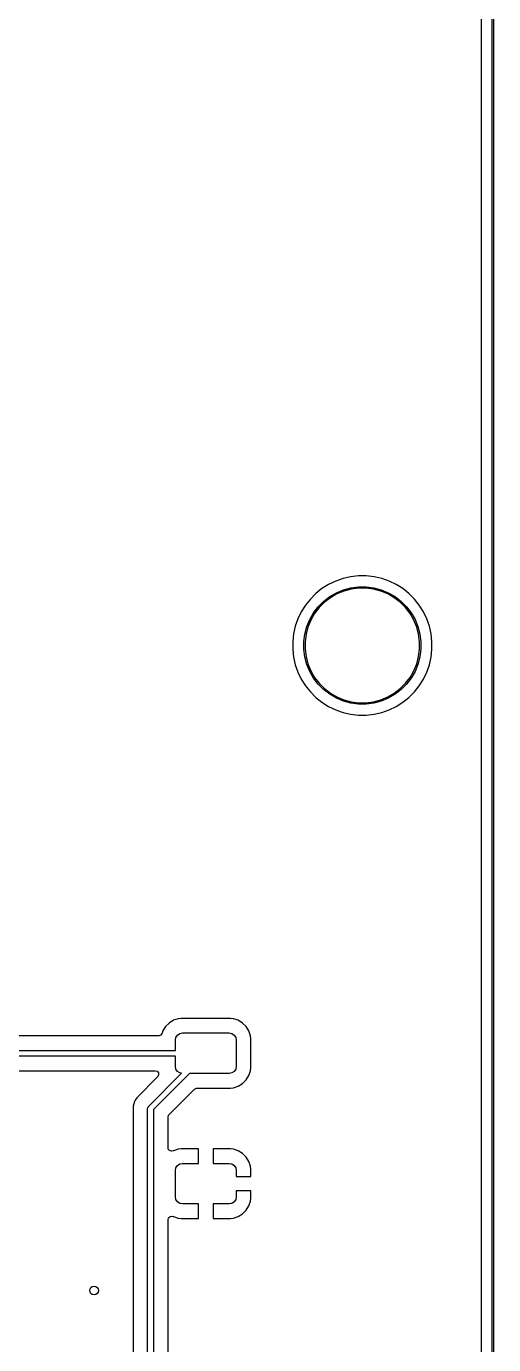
# Model space of a CAD drawing. Header units: inches. Extents: x 6.55 to 9.8, y -8.74 to -3.15.
# Drawn here: x 9.17 to 9.804, y -6.904 to -5.114 of the extents above; entities that cross this region are included whole.
import ezdxf

# ---------------------------------------------------------------- set-up
doc = ezdxf.new("R2010")
doc.units = ezdxf.units.IN
doc.header["$MEASUREMENT"] = 0
doc.layers.add('Edge.Cuts', color=254, linetype='CONTINUOUS', true_color=0xd0d2cd)

msp = doc.modelspace()

# ---------------------------------------------------------------- linework, layer by layer
at = {"layer": 'Edge.Cuts', "linetype": 'CONTINUOUS'}
for p, q in [((9.8022, -8.7392), (9.8022, -3.1506)), ((9.8041, -3.1496), (9.8041, -8.7402)), ((9.7874, -3.1703), (9.7874, -8.7195)), ((9.7874, -3.1703), (9.7874, -8.7195)), ((9.7874, -3.1703), (9.7874, -8.7195)), ((9.7874, -3.1703), (9.7874, -8.7195)), ((9.5802, -5.8719), (9.5712, -5.8775)), ((9.5802, -5.8719), (9.5712, -5.8775)), ((9.5802, -5.8719), (9.5712, -5.8775)), ((9.5802, -5.8719), (9.5712, -5.8775)), ((9.5898, -5.8673), (9.5802, -5.8719)), ((9.5898, -5.8673), (9.5802, -5.8719)), ((9.5898, -5.8673), (9.5802, -5.8719)), ((9.5898, -5.8673), (9.5802, -5.8719)), ((9.5998, -5.8638), (9.5898, -5.8673)), ((9.5998, -5.8638), (9.5898, -5.8673)), ((9.5998, -5.8638), (9.5898, -5.8673)), ((9.5998, -5.8638), (9.5898, -5.8673)), ((9.6101, -5.8614), (9.5998, -5.8638)), ((9.6101, -5.8614), (9.5998, -5.8638)), ((9.6101, -5.8614), (9.5998, -5.8638)), ((9.6101, -5.8614), (9.5998, -5.8638)), ((9.5998, -5.8638), (9.5998, -5.8638)), ((9.5998, -5.8638), (9.5998, -5.8638)), ((9.5998, -5.8638), (9.5998, -5.8638)), ((9.5998, -5.8638), (9.5998, -5.8638)), ((9.6207, -5.8602), (9.6101, -5.8614)), ((9.6207, -5.8602), (9.6101, -5.8614)), ((9.6207, -5.8602), (9.6101, -5.8614)), ((9.6207, -5.8602), (9.6101, -5.8614)), ((9.6101, -5.8614), (9.6101, -5.8614)), ((9.6101, -5.8614), (9.6101, -5.8614)), ((9.6101, -5.8614), (9.6101, -5.8614)), ((9.6101, -5.8614), (9.6101, -5.8614)), ((9.6313, -5.8602), (9.6207, -5.8602)), ((9.6207, -5.8602), (9.6207, -5.8602)), ((9.6313, -5.8602), (9.6207, -5.8602)), ((9.6207, -5.8602), (9.6207, -5.8602)), ((9.6313, -5.8602), (9.6207, -5.8602)), ((9.6207, -5.8602), (9.6207, -5.8602)), ((9.6313, -5.8602), (9.6207, -5.8602)), ((9.6207, -5.8602), (9.6207, -5.8602)), ((9.6418, -5.8614), (9.6313, -5.8602)), ((9.6313, -5.8602), (9.6313, -5.8602)), ((9.6418, -5.8614), (9.6313, -5.8602)), ((9.6313, -5.8602), (9.6313, -5.8602)), ((9.6418, -5.8614), (9.6313, -5.8602)), ((9.6313, -5.8602), (9.6313, -5.8602)), ((9.6418, -5.8614), (9.6313, -5.8602)), ((9.6313, -5.8602), (9.6313, -5.8602)), ((9.6444, -5.862), (9.6418, -5.8614)), ((9.6418, -5.8614), (9.6418, -5.8614)), ((9.6418, -5.8614), (9.6418, -5.8614)), ((9.6444, -5.862), (9.6418, -5.8614)), ((9.6418, -5.8614), (9.6418, -5.8614)), ((9.6418, -5.8614), (9.6418, -5.8614)), ((9.6444, -5.862), (9.6418, -5.8614)), ((9.6418, -5.8614), (9.6418, -5.8614)), ((9.6418, -5.8614), (9.6418, -5.8614)), ((9.6444, -5.862), (9.6418, -5.8614)), ((9.6418, -5.8614), (9.6418, -5.8614)), ((9.6418, -5.8614), (9.6418, -5.8614)), ((9.6522, -5.8638), (9.6444, -5.862)), ((9.6522, -5.8638), (9.6444, -5.862)), ((9.6522, -5.8638), (9.6444, -5.862)), ((9.6522, -5.8638), (9.6444, -5.862)), ((9.6622, -5.8673), (9.6522, -5.8638)), ((9.6522, -5.8638), (9.6522, -5.8638)), ((9.6622, -5.8673), (9.6522, -5.8638)), ((9.6522, -5.8638), (9.6522, -5.8638)), ((9.6622, -5.8673), (9.6522, -5.8638)), ((9.6522, -5.8638), (9.6522, -5.8638)), ((9.6622, -5.8673), (9.6522, -5.8638)), ((9.6522, -5.8638), (9.6522, -5.8638)), ((9.6718, -5.8719), (9.6622, -5.8673)), ((9.6718, -5.8719), (9.6622, -5.8673)), ((9.6718, -5.8719), (9.6622, -5.8673)), ((9.6718, -5.8719), (9.6622, -5.8673)), ((9.6808, -5.8775), (9.6718, -5.8719)), ((9.6718, -5.8719), (9.6718, -5.8719)), ((9.6808, -5.8775), (9.6718, -5.8719)), ((9.6718, -5.8719), (9.6718, -5.8719)), ((9.6808, -5.8775), (9.6718, -5.8719)), ((9.6718, -5.8719), (9.6718, -5.8719)), ((9.6808, -5.8775), (9.6718, -5.8719)), ((9.6718, -5.8719), (9.6718, -5.8719)), ((9.5629, -5.8841), (9.5554, -5.8917)), ((9.5629, -5.8841), (9.5554, -5.8917)), ((9.5629, -5.8841), (9.5554, -5.8917)), ((9.5629, -5.8841), (9.5554, -5.8917)), ((9.5712, -5.8775), (9.5629, -5.8841)), ((9.5712, -5.8775), (9.5629, -5.8841)), ((9.5712, -5.8775), (9.5629, -5.8841)), ((9.5712, -5.8775), (9.5629, -5.8841)), ((9.5734, -5.8948), (9.5817, -5.8884)), ((9.5827, -5.8899), (9.5746, -5.8961)), ((9.5817, -5.8884), (9.5907, -5.8832)), ((9.5915, -5.8848), (9.5827, -5.8899)), ((9.5907, -5.8832), (9.6004, -5.8792)), ((9.6009, -5.8809), (9.5915, -5.8848)), ((9.6004, -5.8792), (9.6104, -5.8765)), ((9.6108, -5.8783), (9.6009, -5.8809)), ((9.6104, -5.8765), (9.6208, -5.8752)), ((9.6209, -5.877), (9.6108, -5.8783)), ((9.6208, -5.8752), (9.6312, -5.8752)), ((9.6311, -5.877), (9.6209, -5.877)), ((9.6412, -5.8783), (9.6311, -5.877)), ((9.6312, -5.8752), (9.6415, -5.8765)), ((9.651, -5.8809), (9.6412, -5.8783)), ((9.6415, -5.8765), (9.6516, -5.8792)), ((9.6604, -5.8848), (9.651, -5.8809)), ((9.6516, -5.8792), (9.6612, -5.8832)), ((9.6693, -5.8899), (9.6604, -5.8848)), ((9.6612, -5.8832), (9.6703, -5.8884)), ((9.6774, -5.8961), (9.6693, -5.8899)), ((9.6703, -5.8884), (9.6786, -5.8948)), ((9.6891, -5.8841), (9.6808, -5.8775)), ((9.6891, -5.8841), (9.6808, -5.8775)), ((9.6891, -5.8841), (9.6808, -5.8775)), ((9.6891, -5.8841), (9.6808, -5.8775)), ((9.6966, -5.8917), (9.6891, -5.8841)), ((9.6966, -5.8917), (9.6891, -5.8841)), ((9.6966, -5.8917), (9.6891, -5.8841)), ((9.6966, -5.8917), (9.6891, -5.8841)), ((9.5488, -5.8999), (9.5431, -5.9089)), ((9.5488, -5.8999), (9.5431, -5.9089)), ((9.5488, -5.8999), (9.5431, -5.9089)), ((9.5488, -5.8999), (9.5431, -5.9089)), ((9.5554, -5.8917), (9.5488, -5.8999)), ((9.5554, -5.8917), (9.5488, -5.8999)), ((9.5554, -5.8917), (9.5488, -5.8999)), ((9.5554, -5.8917), (9.5488, -5.8999)), ((9.5597, -5.9104), (9.566, -5.9022)), ((9.5674, -5.9033), (9.5612, -5.9114)), ((9.566, -5.9022), (9.5734, -5.8948)), ((9.5746, -5.8961), (9.5674, -5.9033)), ((9.6846, -5.9033), (9.6774, -5.8961)), ((9.6786, -5.8948), (9.6859, -5.9022)), ((9.6908, -5.9114), (9.6846, -5.9033)), ((9.6859, -5.9022), (9.6923, -5.9104)), ((9.7032, -5.8999), (9.6966, -5.8917)), ((9.7032, -5.8999), (9.6966, -5.8917)), ((9.7032, -5.8999), (9.6966, -5.8917)), ((9.7032, -5.8999), (9.6966, -5.8917)), ((9.7088, -5.9089), (9.7032, -5.8999)), ((9.7088, -5.9089), (9.7032, -5.8999)), ((9.7088, -5.9089), (9.7032, -5.8999)), ((9.7088, -5.9089), (9.7032, -5.8999)), ((9.5385, -5.9185), (9.535, -5.9285)), ((9.5385, -5.9185), (9.535, -5.9285)), ((9.5385, -5.9185), (9.535, -5.9285)), ((9.5385, -5.9185), (9.535, -5.9285)), ((9.5431, -5.9089), (9.5385, -5.9185)), ((9.5431, -5.9089), (9.5385, -5.9185)), ((9.5431, -5.9089), (9.5385, -5.9185)), ((9.5431, -5.9089), (9.5385, -5.9185)), ((9.5505, -5.9291), (9.5545, -5.9195)), ((9.5561, -5.9203), (9.5522, -5.9297)), ((9.5545, -5.9195), (9.5597, -5.9104)), ((9.5612, -5.9114), (9.5561, -5.9203)), ((9.6959, -5.9203), (9.6908, -5.9114)), ((9.6923, -5.9104), (9.6975, -5.9195)), ((9.6998, -5.9297), (9.6959, -5.9203)), ((9.6975, -5.9195), (9.7015, -5.9291)), ((9.7134, -5.9185), (9.7088, -5.9089)), ((9.7134, -5.9185), (9.7088, -5.9089)), ((9.7134, -5.9185), (9.7088, -5.9089)), ((9.7134, -5.9185), (9.7088, -5.9089)), ((9.7169, -5.9285), (9.7134, -5.9185)), ((9.7169, -5.9285), (9.7134, -5.9185)), ((9.7169, -5.9285), (9.7134, -5.9185)), ((9.7169, -5.9285), (9.7134, -5.9185)), ((9.5327, -5.9389), (9.5315, -5.9494)), ((9.5327, -5.9389), (9.5315, -5.9494)), ((9.5327, -5.9389), (9.5315, -5.9494)), ((9.5327, -5.9389), (9.5315, -5.9494)), ((9.535, -5.9285), (9.5327, -5.9389)), ((9.535, -5.9285), (9.5327, -5.9389)), ((9.535, -5.9285), (9.5327, -5.9389)), ((9.535, -5.9285), (9.5327, -5.9389)), ((9.5327, -5.9389), (9.5327, -5.9389)), ((9.5327, -5.9389), (9.5327, -5.9389)), ((9.5327, -5.9389), (9.5327, -5.9389)), ((9.5327, -5.9389), (9.5327, -5.9389)), ((9.535, -5.9285), (9.535, -5.9285)), ((9.535, -5.9285), (9.535, -5.9285)), ((9.535, -5.9285), (9.535, -5.9285)), ((9.535, -5.9285), (9.535, -5.9285)), ((9.5464, -5.9495), (9.5478, -5.9392)), ((9.5478, -5.9392), (9.5505, -5.9291)), ((9.5496, -5.9395), (9.5482, -5.9496)), ((9.5522, -5.9297), (9.5496, -5.9395)), ((9.7024, -5.9395), (9.6998, -5.9297)), ((9.7015, -5.9291), (9.7042, -5.9392)), ((9.7037, -5.9496), (9.7024, -5.9395)), ((9.7042, -5.9392), (9.7055, -5.9495)), ((9.7193, -5.9389), (9.7169, -5.9285)), ((9.7193, -5.9389), (9.7169, -5.9285)), ((9.7193, -5.9389), (9.7169, -5.9285)), ((9.7193, -5.9389), (9.7169, -5.9285)), ((9.7205, -5.9494), (9.7193, -5.9389)), ((9.7205, -5.9494), (9.7193, -5.9389)), ((9.7205, -5.9494), (9.7193, -5.9389)), ((9.7205, -5.9494), (9.7193, -5.9389)), ((9.5315, -5.9494), (9.5315, -5.96)), ((9.5315, -5.9494), (9.5315, -5.96)), ((9.5315, -5.9494), (9.5315, -5.96)), ((9.5315, -5.9494), (9.5315, -5.96)), ((9.5315, -5.96), (9.5327, -5.9706)), ((9.5315, -5.96), (9.5327, -5.9706)), ((9.5315, -5.96), (9.5327, -5.9706)), ((9.5315, -5.96), (9.5327, -5.9706)), ((9.5464, -5.9496), (9.5464, -5.9495)), ((9.5464, -5.9599), (9.5464, -5.9496)), ((9.5478, -5.9703), (9.5464, -5.9599)), ((9.5482, -5.9496), (9.5482, -5.9598)), ((9.5482, -5.9598), (9.5496, -5.9699)), ((9.7024, -5.9699), (9.7037, -5.9598)), ((9.7037, -5.9598), (9.7037, -5.9496)), ((9.7055, -5.9599), (9.7042, -5.9703)), ((9.7055, -5.9495), (9.7055, -5.9599)), ((9.7193, -5.9706), (9.7205, -5.96)), ((9.7193, -5.9706), (9.7205, -5.96)), ((9.7193, -5.9706), (9.7205, -5.96)), ((9.7193, -5.9706), (9.7205, -5.96)), ((9.7205, -5.96), (9.7205, -5.9494)), ((9.7205, -5.96), (9.7205, -5.9494)), ((9.7205, -5.96), (9.7205, -5.9494)), ((9.7205, -5.96), (9.7205, -5.9494)), ((9.5327, -5.9706), (9.5327, -5.9706)), ((9.5327, -5.9706), (9.535, -5.9809)), ((9.5327, -5.9706), (9.5327, -5.9706)), ((9.5327, -5.9706), (9.535, -5.9809)), ((9.5327, -5.9706), (9.5327, -5.9706)), ((9.5327, -5.9706), (9.535, -5.9809)), ((9.5327, -5.9706), (9.5327, -5.9706)), ((9.5327, -5.9706), (9.535, -5.9809)), ((9.5505, -5.9804), (9.5478, -5.9703)), ((9.5496, -5.9699), (9.5522, -5.9798)), ((9.5522, -5.9798), (9.5561, -5.9892)), ((9.6959, -5.9892), (9.6998, -5.9798)), ((9.6998, -5.9798), (9.7024, -5.9699)), ((9.7042, -5.9703), (9.7015, -5.9804)), ((9.7169, -5.9809), (9.7193, -5.9706)), ((9.7169, -5.9809), (9.7193, -5.9706)), ((9.7169, -5.9809), (9.7193, -5.9706)), ((9.7169, -5.9809), (9.7193, -5.9706)), ((9.535, -5.9809), (9.535, -5.9809)), ((9.535, -5.9809), (9.5385, -5.9909)), ((9.535, -5.9809), (9.535, -5.9809)), ((9.535, -5.9809), (9.5385, -5.9909)), ((9.535, -5.9809), (9.535, -5.9809)), ((9.535, -5.9809), (9.5385, -5.9909)), ((9.535, -5.9809), (9.535, -5.9809)), ((9.535, -5.9809), (9.5385, -5.9909)), ((9.5385, -5.9909), (9.5431, -6.0005)), ((9.5385, -5.9909), (9.5431, -6.0005)), ((9.5385, -5.9909), (9.5431, -6.0005)), ((9.5385, -5.9909), (9.5431, -6.0005)), ((9.5545, -5.99), (9.5505, -5.9804)), ((9.5597, -5.999), (9.5545, -5.99)), ((9.5561, -5.9892), (9.5612, -5.998)), ((9.6908, -5.998), (9.6959, -5.9892)), ((9.6975, -5.99), (9.6923, -5.999)), ((9.7015, -5.9804), (9.6975, -5.99)), ((9.7088, -6.0005), (9.7134, -5.9909)), ((9.7088, -6.0005), (9.7134, -5.9909)), ((9.7088, -6.0005), (9.7134, -5.9909)), ((9.7088, -6.0005), (9.7134, -5.9909)), ((9.7134, -5.9909), (9.7169, -5.9809)), ((9.7134, -5.9909), (9.7169, -5.9809)), ((9.7134, -5.9909), (9.7169, -5.9809)), ((9.7134, -5.9909), (9.7169, -5.9809)), ((9.5431, -6.0005), (9.5431, -6.0005)), ((9.5431, -6.0005), (9.5488, -6.0095)), ((9.5431, -6.0005), (9.5431, -6.0005)), ((9.5431, -6.0005), (9.5488, -6.0095)), ((9.5431, -6.0005), (9.5431, -6.0005)), ((9.5431, -6.0005), (9.5488, -6.0095)), ((9.5431, -6.0005), (9.5431, -6.0005)), ((9.5431, -6.0005), (9.5488, -6.0095)), ((9.5488, -6.0095), (9.5554, -6.0178)), ((9.5488, -6.0095), (9.5554, -6.0178)), ((9.5488, -6.0095), (9.5554, -6.0178)), ((9.5488, -6.0095), (9.5554, -6.0178)), ((9.566, -6.0073), (9.5597, -5.999)), ((9.5612, -5.998), (9.5674, -6.0061)), ((9.5734, -6.0147), (9.566, -6.0073)), ((9.5674, -6.0061), (9.5746, -6.0133)), ((9.5817, -6.021), (9.5734, -6.0147)), ((9.5746, -6.0133), (9.5827, -6.0195)), ((9.6693, -6.0195), (9.6774, -6.0133)), ((9.6786, -6.0147), (9.6703, -6.021)), ((9.6774, -6.0133), (9.6846, -6.0061)), ((9.6859, -6.0073), (9.6786, -6.0147)), ((9.6846, -6.0061), (9.6908, -5.998)), ((9.6923, -5.999), (9.6859, -6.0073)), ((9.6966, -6.0178), (9.7032, -6.0095)), ((9.6966, -6.0178), (9.7032, -6.0095)), ((9.6966, -6.0178), (9.7032, -6.0095)), ((9.6966, -6.0178), (9.7032, -6.0095)), ((9.7032, -6.0095), (9.7088, -6.0005)), ((9.7032, -6.0095), (9.7088, -6.0005)), ((9.7032, -6.0095), (9.7088, -6.0005)), ((9.7032, -6.0095), (9.7088, -6.0005)), ((9.5554, -6.0178), (9.5629, -6.0253)), ((9.5554, -6.0178), (9.5629, -6.0253)), ((9.5554, -6.0178), (9.5629, -6.0253)), ((9.5554, -6.0178), (9.5629, -6.0253)), ((9.5629, -6.0253), (9.5712, -6.0319)), ((9.5629, -6.0253), (9.5712, -6.0319)), ((9.5629, -6.0253), (9.5712, -6.0319)), ((9.5629, -6.0253), (9.5712, -6.0319)), ((9.5712, -6.0319), (9.5802, -6.0376)), ((9.5712, -6.0319), (9.5802, -6.0376)), ((9.5712, -6.0319), (9.5802, -6.0376)), ((9.5712, -6.0319), (9.5802, -6.0376)), ((9.5907, -6.0262), (9.5817, -6.021)), ((9.5827, -6.0195), (9.5915, -6.0246)), ((9.6004, -6.0302), (9.5907, -6.0262)), ((9.5915, -6.0246), (9.6009, -6.0285)), ((9.6104, -6.0329), (9.6004, -6.0302)), ((9.6009, -6.0285), (9.6108, -6.0311)), ((9.6208, -6.0343), (9.6104, -6.0329)), ((9.6108, -6.0311), (9.6209, -6.0325)), ((9.6209, -6.0325), (9.6311, -6.0325)), ((9.6311, -6.0325), (9.6412, -6.0311)), ((9.6415, -6.0329), (9.6312, -6.0343)), ((9.6412, -6.0311), (9.651, -6.0285)), ((9.6516, -6.0302), (9.6415, -6.0329)), ((9.651, -6.0285), (9.6604, -6.0246)), ((9.6612, -6.0262), (9.6516, -6.0302)), ((9.6604, -6.0246), (9.6693, -6.0195)), ((9.6703, -6.021), (9.6612, -6.0262)), ((9.6718, -6.0376), (9.6808, -6.0319)), ((9.6718, -6.0376), (9.6808, -6.0319)), ((9.6718, -6.0376), (9.6808, -6.0319)), ((9.6718, -6.0376), (9.6808, -6.0319)), ((9.6808, -6.0319), (9.6891, -6.0253)), ((9.6808, -6.0319), (9.6891, -6.0253)), ((9.6808, -6.0319), (9.6891, -6.0253)), ((9.6808, -6.0319), (9.6891, -6.0253)), ((9.6891, -6.0253), (9.6966, -6.0178)), ((9.6891, -6.0253), (9.6966, -6.0178)), ((9.6891, -6.0253), (9.6966, -6.0178)), ((9.6891, -6.0253), (9.6966, -6.0178)), ((9.5802, -6.0376), (9.5898, -6.0422)), ((9.5802, -6.0376), (9.5898, -6.0422)), ((9.5802, -6.0376), (9.5898, -6.0422)), ((9.5802, -6.0376), (9.5898, -6.0422)), ((9.5898, -6.0422), (9.5973, -6.0448)), ((9.5898, -6.0422), (9.5973, -6.0448)), ((9.5898, -6.0422), (9.5973, -6.0448)), ((9.5898, -6.0422), (9.5973, -6.0448)), ((9.5973, -6.0448), (9.5998, -6.0457)), ((9.5973, -6.0448), (9.5998, -6.0457)), ((9.5973, -6.0448), (9.5998, -6.0457)), ((9.5973, -6.0448), (9.5998, -6.0457)), ((9.5998, -6.0457), (9.5998, -6.0457)), ((9.5998, -6.0457), (9.5998, -6.0457)), ((9.5998, -6.0457), (9.5998, -6.0457)), ((9.5998, -6.0457), (9.6101, -6.048)), ((9.5998, -6.0457), (9.5998, -6.0457)), ((9.5998, -6.0457), (9.5998, -6.0457)), ((9.5998, -6.0457), (9.5998, -6.0457)), ((9.5998, -6.0457), (9.6101, -6.048)), ((9.5998, -6.0457), (9.5998, -6.0457)), ((9.5998, -6.0457), (9.5998, -6.0457)), ((9.5998, -6.0457), (9.5998, -6.0457)), ((9.5998, -6.0457), (9.6101, -6.048)), ((9.5998, -6.0457), (9.5998, -6.0457)), ((9.5998, -6.0457), (9.5998, -6.0457)), ((9.5998, -6.0457), (9.5998, -6.0457)), ((9.5998, -6.0457), (9.6101, -6.048)), ((9.6101, -6.048), (9.6207, -6.0492)), ((9.6101, -6.048), (9.6207, -6.0492)), ((9.6101, -6.048), (9.6207, -6.0492)), ((9.6101, -6.048), (9.6207, -6.0492)), ((9.6207, -6.0492), (9.6207, -6.0492)), ((9.6207, -6.0492), (9.6207, -6.0492)), ((9.6207, -6.0492), (9.6313, -6.0492)), ((9.6207, -6.0492), (9.6207, -6.0492)), ((9.6207, -6.0492), (9.6207, -6.0492)), ((9.6207, -6.0492), (9.6313, -6.0492)), ((9.6207, -6.0492), (9.6207, -6.0492)), ((9.6207, -6.0492), (9.6207, -6.0492)), ((9.6207, -6.0492), (9.6313, -6.0492)), ((9.6207, -6.0492), (9.6207, -6.0492)), ((9.6207, -6.0492), (9.6207, -6.0492)), ((9.6207, -6.0492), (9.6313, -6.0492)), ((9.6312, -6.0343), (9.6208, -6.0343)), ((9.6313, -6.0492), (9.6418, -6.048)), ((9.6313, -6.0492), (9.6418, -6.048)), ((9.6313, -6.0492), (9.6418, -6.048)), ((9.6313, -6.0492), (9.6418, -6.048)), ((9.6313, -6.0492), (9.6313, -6.0492)), ((9.6313, -6.0492), (9.6313, -6.0492)), ((9.6313, -6.0492), (9.6313, -6.0492)), ((9.6313, -6.0492), (9.6313, -6.0492)), ((9.6418, -6.048), (9.6522, -6.0457)), ((9.6418, -6.048), (9.6522, -6.0457)), ((9.6418, -6.048), (9.6522, -6.0457)), ((9.6418, -6.048), (9.6522, -6.0457)), ((9.6522, -6.0457), (9.6622, -6.0422)), ((9.6522, -6.0457), (9.6622, -6.0422)), ((9.6522, -6.0457), (9.6622, -6.0422)), ((9.6522, -6.0457), (9.6622, -6.0422)), ((9.6622, -6.0422), (9.6718, -6.0376)), ((9.6622, -6.0422), (9.6718, -6.0376)), ((9.6622, -6.0422), (9.6718, -6.0376)), ((9.6622, -6.0422), (9.6718, -6.0376)), ((9.376, -6.4617), (9.3695, -6.4638)), ((9.3801, -6.4612), (9.376, -6.4617)), ((9.376, -6.4617), (9.376, -6.4617)), ((9.447, -6.4612), (9.3801, -6.4612)), ((9.3801, -6.4612), (9.3801, -6.4612)), ((9.451, -6.4617), (9.447, -6.4612)), ((9.4576, -6.4638), (9.451, -6.4617)), ((9.451, -6.4617), (9.451, -6.4617)), ((9.3541, -6.4811), (9.354, -6.4815)), ((9.3548, -6.479), (9.3541, -6.4811)), ((9.3551, -6.4782), (9.3548, -6.479)), ((9.3587, -6.4723), (9.3551, -6.4782)), ((9.3551, -6.4782), (9.3551, -6.4782)), ((9.3636, -6.4675), (9.3587, -6.4723)), ((9.3695, -6.4638), (9.3636, -6.4675)), ((9.3695, -6.4638), (9.3695, -6.4638)), ((9.3783, -6.4817), (9.382, -6.481)), ((9.382, -6.481), (9.445, -6.481)), ((9.445, -6.481), (9.4488, -6.4817)), ((9.4635, -6.4675), (9.4576, -6.4638)), ((9.4684, -6.4723), (9.4635, -6.4675)), ((9.472, -6.4782), (9.4684, -6.4723)), ((9.4742, -6.4848), (9.472, -6.4782)), ((9.3493, -6.4849), (9.1195, -6.4849)), ((9.3499, -6.4848), (9.3493, -6.4849)), ((9.3524, -6.4838), (9.3499, -6.4848)), ((9.354, -6.4815), (9.3524, -6.4838)), ((9.3722, -6.4908), (9.3729, -6.487)), ((9.3722, -6.5046), (9.3722, -6.4908)), ((9.3729, -6.487), (9.3751, -6.4838)), ((9.3751, -6.4838), (9.3783, -6.4817)), ((9.4488, -6.4817), (9.452, -6.4838)), ((9.452, -6.4838), (9.4541, -6.487)), ((9.4541, -6.487), (9.4549, -6.4908)), ((9.4549, -6.4908), (9.4549, -6.5262)), ((9.4746, -6.4888), (9.4742, -6.4848)), ((9.4746, -6.5282), (9.4746, -6.4888)), ((9.0966, -6.5046), (9.3722, -6.5046)), ((9.3722, -6.5124), (9.0966, -6.5124)), ((9.3722, -6.5262), (9.3722, -6.5124)), ((9.1195, -6.5322), (9.3447, -6.5322)), ((9.3447, -6.5322), (9.3473, -6.5329)), ((9.3473, -6.5329), (9.3491, -6.535)), ((9.3491, -6.535), (9.3495, -6.5377)), ((9.3729, -6.53), (9.3722, -6.5262)), ((9.3751, -6.5332), (9.3729, -6.53)), ((9.3783, -6.5353), (9.3751, -6.5332)), ((9.452, -6.5332), (9.4488, -6.5353)), ((9.4541, -6.53), (9.452, -6.5332)), ((9.4549, -6.5262), (9.4541, -6.53)), ((9.472, -6.5388), (9.4742, -6.5322)), ((9.4742, -6.5322), (9.4746, -6.5282)), ((9.3481, -6.5405), (9.3197, -6.5689)), ((9.3358, -6.5807), (9.3807, -6.5358)), ((9.3915, -6.5361), (9.3425, -6.5851)), ((9.3484, -6.5402), (9.3481, -6.5405)), ((9.3495, -6.5377), (9.3484, -6.5402)), ((9.3807, -6.5358), (9.3783, -6.5353)), ((9.445, -6.5361), (9.3915, -6.5361)), ((9.4488, -6.5353), (9.445, -6.5361)), ((9.4576, -6.5532), (9.4635, -6.5496)), ((9.4635, -6.5496), (9.4684, -6.5447)), ((9.4684, -6.5447), (9.472, -6.5388)), ((9.3197, -6.5689), (9.3178, -6.5721)), ((9.3197, -6.5689), (9.3197, -6.5689)), ((9.3637, -6.5918), (9.3983, -6.5572)), ((9.3983, -6.5572), (9.4007, -6.5559)), ((9.4007, -6.5559), (9.4017, -6.5558)), ((9.4017, -6.5558), (9.447, -6.5558)), ((9.447, -6.5558), (9.451, -6.5554)), ((9.447, -6.5558), (9.447, -6.5558)), ((9.451, -6.5554), (9.4576, -6.5532)), ((9.3166, -6.5743), (9.3149, -6.5804)), ((9.3149, -6.5804), (9.3149, -6.5804)), ((9.3149, -6.5804), (9.3149, -6.587)), ((9.3149, -6.587), (9.3149, -6.587)), ((9.3149, -6.587), (9.3149, -7.8522)), ((9.3178, -6.5721), (9.3166, -6.5743)), ((9.3346, -6.5835), (9.3347, -6.5827)), ((9.3346, -7.8697), (9.3346, -6.5835)), ((9.3347, -6.5827), (9.3353, -6.5813)), ((9.3353, -6.5813), (9.3358, -6.5807)), ((9.3425, -6.5851), (9.3425, -7.8697)), ((9.3622, -6.5953), (9.363, -6.5926)), ((9.3622, -6.6367), (9.3622, -6.5953)), ((9.363, -6.5926), (9.3637, -6.5918)), ((9.3626, -6.6387), (9.3622, -6.6367)), ((9.3644, -6.6408), (9.3626, -6.6387)), ((9.367, -6.6416), (9.3644, -6.6408)), ((9.3692, -6.641), (9.367, -6.6416)), ((9.3695, -6.641), (9.3692, -6.6411)), ((9.3692, -6.6411), (9.3692, -6.641)), ((9.376, -6.6388), (9.3695, -6.641)), ((9.3801, -6.6384), (9.376, -6.6388)), ((9.4037, -6.6384), (9.3801, -6.6384)), ((9.3801, -6.6384), (9.3801, -6.6384)), ((9.4037, -6.6581), (9.4037, -6.6384)), ((9.447, -6.6384), (9.4234, -6.6384)), ((9.4234, -6.6384), (9.4234, -6.6581)), ((9.451, -6.6388), (9.447, -6.6384)), ((9.4576, -6.641), (9.451, -6.6388)), ((9.451, -6.6388), (9.451, -6.6388)), ((9.4635, -6.6446), (9.4576, -6.641)), ((9.4576, -6.641), (9.4576, -6.641)), ((9.3751, -6.661), (9.3783, -6.6589)), ((9.3783, -6.6589), (9.382, -6.6581)), ((9.382, -6.6581), (9.4037, -6.6581)), ((9.4234, -6.6581), (9.445, -6.6581)), ((9.445, -6.6581), (9.4488, -6.6589)), ((9.4488, -6.6589), (9.452, -6.661)), ((9.4684, -6.6495), (9.4635, -6.6446)), ((9.472, -6.6554), (9.4684, -6.6495)), ((9.4741, -6.6619), (9.472, -6.6554)), ((9.472, -6.6554), (9.472, -6.6554)), ((9.3722, -6.668), (9.3729, -6.6642)), ((9.3722, -6.7034), (9.3722, -6.668)), ((9.3729, -6.6642), (9.3751, -6.661)), ((9.452, -6.661), (9.4541, -6.6642)), ((9.4541, -6.6642), (9.4549, -6.668)), ((9.4549, -6.668), (9.4549, -6.6758)), ((9.4549, -6.6758), (9.4746, -6.6758)), ((9.4746, -6.666), (9.4741, -6.6619)), ((9.4746, -6.6758), (9.4746, -6.666)), ((9.4746, -6.666), (9.4746, -6.666)), ((9.4746, -6.6955), (9.4549, -6.6955)), ((9.4549, -6.6955), (9.4549, -6.7034)), ((9.4746, -6.7054), (9.4746, -6.6955)), ((9.3729, -6.7072), (9.3722, -6.7034)), ((9.3751, -6.7104), (9.3729, -6.7072)), ((9.3783, -6.7125), (9.3751, -6.7104)), ((9.382, -6.7132), (9.3783, -6.7125)), ((9.4037, -6.7132), (9.382, -6.7132)), ((9.4037, -6.7329), (9.4037, -6.7132)), ((9.445, -6.7132), (9.4234, -6.7132)), ((9.4234, -6.7132), (9.4234, -6.7329)), ((9.4488, -6.7125), (9.445, -6.7132)), ((9.452, -6.7104), (9.4488, -6.7125)), ((9.4541, -6.7072), (9.452, -6.7104)), ((9.4549, -6.7034), (9.4541, -6.7072)), ((9.472, -6.716), (9.4741, -6.7094)), ((9.4741, -6.7094), (9.4746, -6.7054)), ((9.4741, -6.7094), (9.4741, -6.7094)), ((9.4746, -6.7054), (9.4746, -6.7054)), ((9.363, -6.732), (9.3651, -6.7302)), ((9.3651, -6.7302), (9.3678, -6.7298)), ((9.3678, -6.7298), (9.3692, -6.7303)), ((9.3692, -6.7303), (9.3692, -6.7302)), ((9.3692, -6.7302), (9.3695, -6.7303)), ((9.3695, -6.7303), (9.376, -6.7325)), ((9.451, -6.7325), (9.4576, -6.7303)), ((9.4576, -6.7303), (9.4635, -6.7267)), ((9.4576, -6.7303), (9.4576, -6.7303)), ((9.4635, -6.7267), (9.4684, -6.7218)), ((9.4684, -6.7218), (9.472, -6.716)), ((9.472, -6.716), (9.472, -6.716)), ((9.3622, -6.7346), (9.363, -6.732)), ((9.3622, -7.1331), (9.3622, -6.7346)), ((9.376, -6.7325), (9.376, -6.7325)), ((9.376, -6.7325), (9.3801, -6.7329)), ((9.3801, -6.7329), (9.4037, -6.7329)), ((9.4037, -6.7329), (9.4037, -6.7329)), ((9.4234, -6.7329), (9.447, -6.7329)), ((9.447, -6.7329), (9.451, -6.7325)), ((9.447, -6.7329), (9.447, -6.7329))]:
    msp.add_line(p, q, dxfattribs=at)
at = {"layer": 'Edge.Cuts'}
msp.add_circle((9.2618, -6.8307), 0.00591, dxfattribs=at)
msp.add_circle((9.2618, -6.8307), 0.00591, dxfattribs=at)
msp.add_circle((9.2618, -6.8307), 0.00591, dxfattribs=at)
msp.add_circle((9.2618, -6.8307), 0.00591, dxfattribs=at)

doc.saveas('drawing.dxf')
